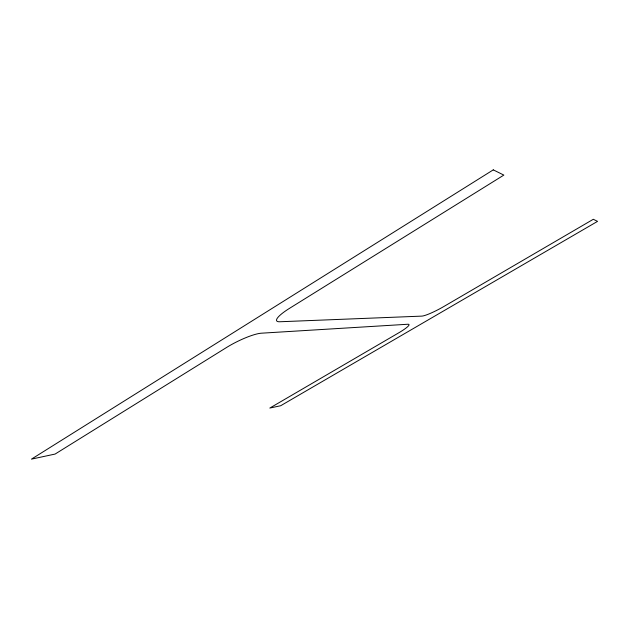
<?xml version="1.0" encoding="UTF-8"?>
<svg xmlns="http://www.w3.org/2000/svg" width="629" height="629" viewBox="0 0 629 629"><rect width="100%" height="100%" fill="white"/><g stroke="black" fill="none" stroke-linecap="round" stroke-linejoin="round"><path stroke-width="0.94" d="M493.27 169.869L31.45 459.131L55.108 454.059L226.637 347.436A27.495 5.394 -26.1 0 1 261.365 333.197L407.812 324.25A19.389 2.728 -27.6 0 1 398.354 333.055L269.825 408.056L280.676 405.736L597.55 221.369L593.32 219.277L443.917 306.465A19.814 2.831 -28.1 0 1 421.705 316.12L279.866 321.757A28.085 5.724 -26.9 0 1 289.513 308.344L503.853 175.09L493.27 169.869"/></g></svg>
